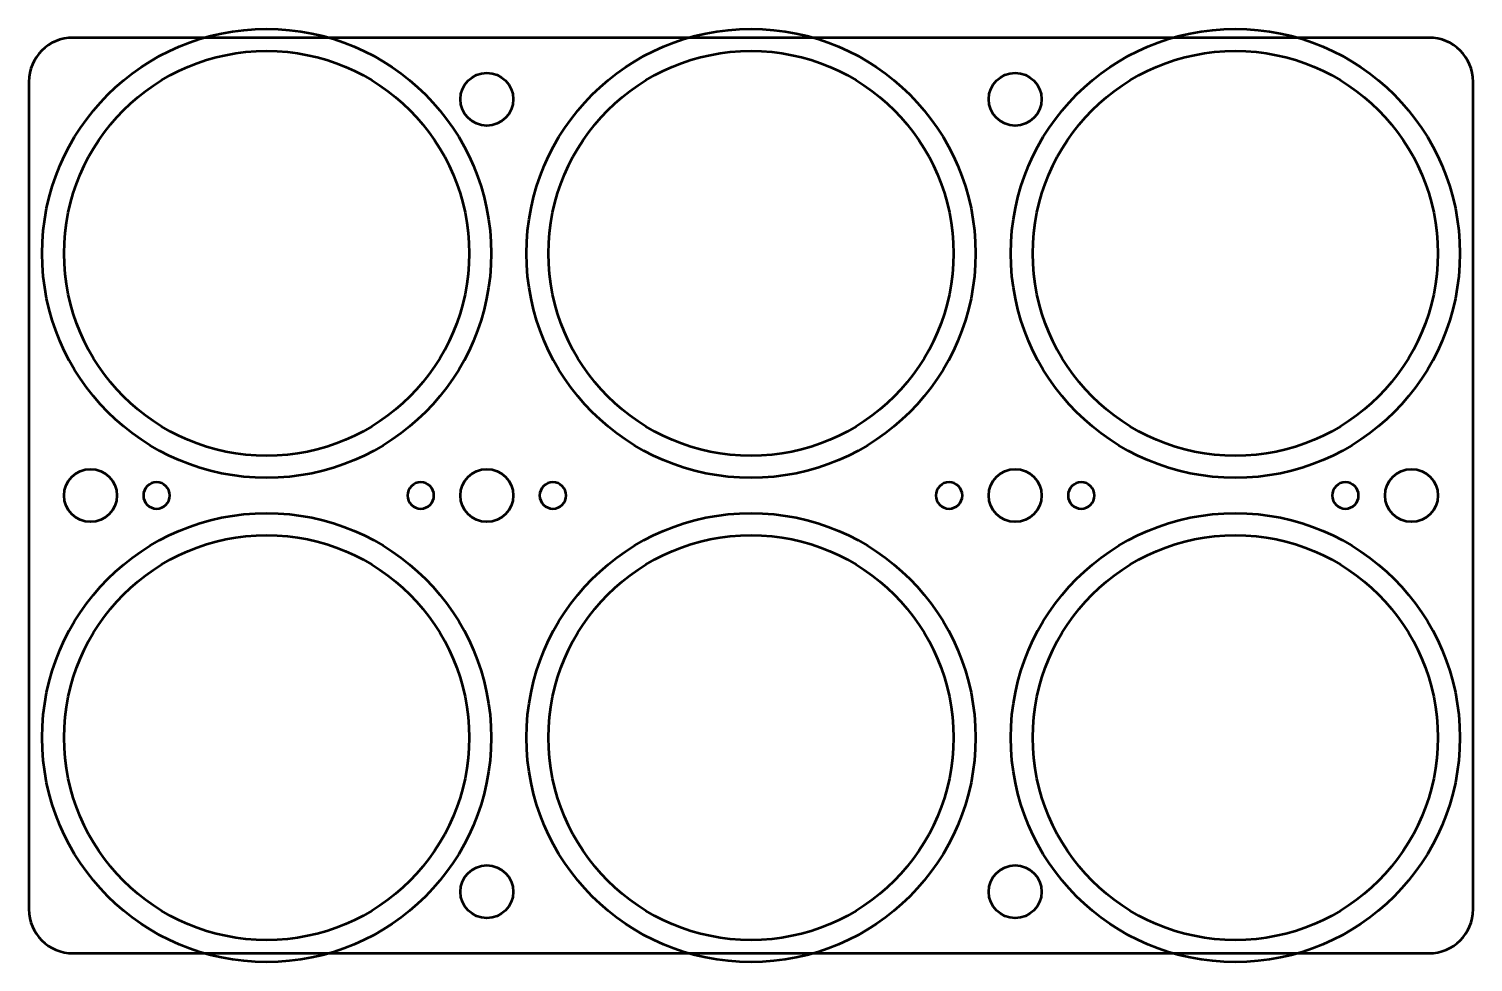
# Model space of a CAD drawing. Header units: centimetres. Extents: x -8.2 to 8.2, y -5.3 to 5.3.
import ezdxf

# ---------------------------------------------------------------- set-up
doc = ezdxf.new("R2010")
doc.units = ezdxf.units.CM
doc.header["$MEASUREMENT"] = 0
doc.layers.add('Layer 1', color=7, linetype='Continuous')

msp = doc.modelspace()

# ---------------------------------------------------------------- linework, layer by layer
at = {"layer": 'Layer 1', "color": 4, "lineweight": 53}
for centre in [(-5.49995, 2.74995), (0.00005, 2.74995), (5.50005, 2.74995), (-5.49995, -2.75005), (0.00005, -2.75005), (5.50005, -2.75005)]:
    msp.add_ellipse(centre, major_axis=(0, 2.55005), ratio=1, dxfattribs=at)
at = {"layer": 'Layer 1', "lineweight": 53}
for centre, major_axis in [((-5.49996, 2.74996), (0, 2.30004)), ((0.00004, 2.74996), (0, 2.30004)), ((5.50004, 2.74996), (0, 2.30004)), ((-2.99999, 4.50001), (0, 0.30001)), ((3.00001, 4.50001), (0, 0.30001)), ((-7.49999, 0.00001), (0, 0.30001)), ((-2.99999, 0.00001), (0, 0.30001)), ((3.00001, 0.00001), (0, 0.30001)), ((7.50001, 0.00001), (0, 0.30001)), ((-5.49996, -2.75004), (0, 2.30004)), ((0.00004, -2.75004), (0, 2.30004)), ((5.50004, -2.75004), (0, 2.30004)), ((-2.99999, -4.49999), (0, 0.30001)), ((3.00001, -4.49999), (0, 0.30001))]:
    msp.add_ellipse(centre, major_axis=major_axis, ratio=1, dxfattribs=at)
for points, knots in [([(-8.2, -4.7), (-8.2, -4.7), (-8.2, 4.7), (-8.2, 4.7), (-8.2, 4.7), (-8.2, 4.97614), (-7.97614, 5.2), (-7.7, 5.2), (-7.7, 5.2), (-7.7, 5.2), (7.7, 5.2), (7.7, 5.2), (7.7, 5.2), (7.97614, 5.2), (8.2, 4.97614), (8.2, 4.7), (8.2, 4.7), (8.2, 4.7), (8.2, -4.7), (8.2, -4.7), (8.2, -4.7), (8.2, -4.97614), (7.97614, -5.2), (7.7, -5.2), (7.7, -5.2), (7.7, -5.2), (-7.7, -5.2), (-7.7, -5.2), (-7.7, -5.2), (-7.97614, -5.2), (-8.2, -4.97614), (-8.2, -4.7)], [0, 0, 0, 0, 0.11111111, 0.11111111, 0.11111111, 0.11111111, 0.22222222, 0.22222222, 0.22222222, 0.22222222, 0.33333333, 0.33333333, 0.33333333, 0.33333333, 0.44444444, 0.44444444, 0.44444444, 0.44444444, 0.55555556, 0.55555556, 0.55555556, 0.55555556, 0.66666667, 0.66666667, 0.66666667, 0.66666667, 0.77777778, 0.77777778, 0.77777778, 0.77777778, 1, 1, 1, 1]), ([(-6.9, 0), (-6.9, 0.08284), (-6.83284, 0.15), (-6.75, 0.15), (-6.75, 0.15), (-6.66716, 0.15), (-6.6, 0.08284), (-6.6, 0), (-6.6, 0), (-6.6, -0.08284), (-6.66716, -0.15), (-6.75, -0.15), (-6.75, -0.15), (-6.83284, -0.15), (-6.9, -0.08284), (-6.9, 0)], [0, 0, 0, 0, 0.2, 0.2, 0.2, 0.2, 0.4, 0.4, 0.4, 0.4, 0.6, 0.6, 0.6, 0.6, 1, 1, 1, 1]), ([(-3.9, 0), (-3.9, 0.08284), (-3.83284, 0.15), (-3.75, 0.15), (-3.75, 0.15), (-3.66716, 0.15), (-3.6, 0.08284), (-3.6, 0), (-3.6, 0), (-3.6, -0.08284), (-3.66716, -0.15), (-3.75, -0.15), (-3.75, -0.15), (-3.83284, -0.15), (-3.9, -0.08284), (-3.9, 0)], [0, 0, 0, 0, 0.2, 0.2, 0.2, 0.2, 0.4, 0.4, 0.4, 0.4, 0.6, 0.6, 0.6, 0.6, 1, 1, 1, 1]), ([(-2.4, 0), (-2.4, 0.08284), (-2.33284, 0.15), (-2.25, 0.15), (-2.25, 0.15), (-2.16716, 0.15), (-2.1, 0.08284), (-2.1, 0), (-2.1, 0), (-2.1, -0.08284), (-2.16716, -0.15), (-2.25, -0.15), (-2.25, -0.15), (-2.33284, -0.15), (-2.4, -0.08284), (-2.4, 0)], [0, 0, 0, 0, 0.2, 0.2, 0.2, 0.2, 0.4, 0.4, 0.4, 0.4, 0.6, 0.6, 0.6, 0.6, 1, 1, 1, 1]), ([(2.1, 0), (2.1, 0.08284), (2.16716, 0.15), (2.25, 0.15), (2.25, 0.15), (2.33284, 0.15), (2.4, 0.08284), (2.4, 0), (2.4, 0), (2.4, -0.08284), (2.33284, -0.15), (2.25, -0.15), (2.25, -0.15), (2.16716, -0.15), (2.1, -0.08284), (2.1, 0)], [0, 0, 0, 0, 0.2, 0.2, 0.2, 0.2, 0.4, 0.4, 0.4, 0.4, 0.6, 0.6, 0.6, 0.6, 1, 1, 1, 1]), ([(3.6, 0), (3.6, 0.08284), (3.66716, 0.15), (3.75, 0.15), (3.75, 0.15), (3.83284, 0.15), (3.9, 0.08284), (3.9, 0), (3.9, 0), (3.9, -0.08284), (3.83284, -0.15), (3.75, -0.15), (3.75, -0.15), (3.66716, -0.15), (3.6, -0.08284), (3.6, 0)], [0, 0, 0, 0, 0.2, 0.2, 0.2, 0.2, 0.4, 0.4, 0.4, 0.4, 0.6, 0.6, 0.6, 0.6, 1, 1, 1, 1]), ([(6.6, 0), (6.6, 0.08284), (6.66716, 0.15), (6.75, 0.15), (6.75, 0.15), (6.83284, 0.15), (6.9, 0.08284), (6.9, 0), (6.9, 0), (6.9, -0.08284), (6.83284, -0.15), (6.75, -0.15), (6.75, -0.15), (6.66716, -0.15), (6.6, -0.08284), (6.6, 0)], [0, 0, 0, 0, 0.2, 0.2, 0.2, 0.2, 0.4, 0.4, 0.4, 0.4, 0.6, 0.6, 0.6, 0.6, 1, 1, 1, 1])]:
    msp.add_open_spline(points, degree=3, knots=knots, dxfattribs=at)

doc.saveas('drawing.dxf')
